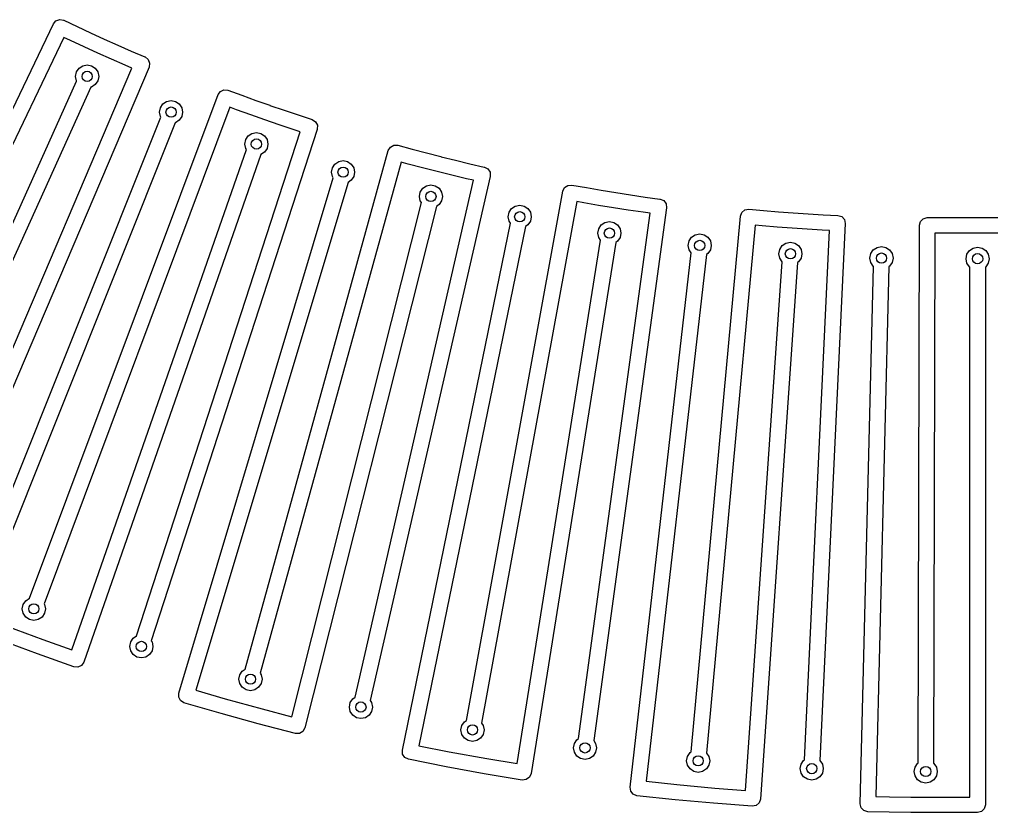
# Model space of a CAD drawing. Extents: x 97 to 314, y -170 to 213.
# Drawn here: x 220.4 to 239.36, y 161.54 to 177.01 of the extents above; entities that cross this region are included whole.
import ezdxf

# ---------------------------------------------------------------- set-up
doc = ezdxf.new("R2010")
doc.units = 0
doc.layers.add('BLACK', color=7, linetype='CONTINUOUS')

msp = doc.modelspace()

# ---------------------------------------------------------------- linework, layer by layer
at = {"layer": 'BLACK', "linetype": 'CONTINUOUS'}
for p, q in [((216.53, 167.469), (221.063, 176.926)), ((221.063, 176.926), (221.113, 176.985)), ((221.113, 176.985), (221.187, 177.01)), ((221.187, 177.01), (221.263, 176.996)), ((221.263, 176.996), (221.263, 176.996)), ((221.263, 176.996), (221.263, 176.996)), ((221.263, 176.996), (221.264, 176.995)), ((221.264, 176.995), (221.525, 176.871)), ((221.525, 176.871), (221.788, 176.749)), ((221.788, 176.749), (222.052, 176.628)), ((221.269, 176.661), (216.802, 167.343)), ((221.398, 176.6), (221.269, 176.661)), ((221.663, 176.476), (221.398, 176.6)), ((222.052, 176.628), (222.053, 176.628)), ((222.053, 176.628), (222.053, 176.628)), ((222.053, 176.628), (222.317, 176.509)), ((222.317, 176.509), (222.583, 176.393)), ((221.929, 176.355), (221.663, 176.476)), ((222.196, 176.235), (221.929, 176.355)), ((221.929, 176.355), (221.929, 176.355)), ((222.583, 176.393), (222.848, 176.279)), ((222.464, 176.118), (222.196, 176.235)), ((222.848, 176.279), (222.849, 176.278)), ((222.849, 176.278), (222.85, 176.278)), ((222.85, 176.278), (222.85, 176.278)), ((222.85, 176.278), (222.911, 176.23)), ((222.911, 176.23), (222.94, 176.158)), ((222.94, 176.158), (222.929, 176.081)), ((218.545, 166.552), (222.594, 176.062)), ((222.928, 176.08), (218.821, 166.435)), ((221.497, 175.9), (221.514, 175.986)), ((221.514, 175.986), (221.563, 176.059)), ((221.563, 176.059), (221.636, 176.108)), ((221.636, 176.108), (221.722, 176.125)), ((221.722, 176.125), (221.808, 176.108)), ((221.808, 176.108), (221.881, 176.059)), ((221.881, 176.059), (221.93, 175.986)), ((221.93, 175.986), (221.947, 175.9)), ((222.594, 176.062), (222.464, 176.118)), ((222.929, 176.081), (222.928, 176.08)), ((217.259, 166.394), (221.517, 175.809)), ((221.514, 175.814), (221.497, 175.9)), ((221.517, 175.809), (221.514, 175.814)), ((221.93, 175.814), (221.881, 175.741)), ((221.947, 175.9), (221.93, 175.814)), ((221.792, 175.689), (217.471, 166.134)), ((221.808, 175.692), (221.792, 175.689)), ((221.881, 175.741), (221.808, 175.692)), ((224.274, 175.544), (224.319, 175.607)), ((224.319, 175.607), (224.39, 175.639)), ((224.39, 175.639), (224.467, 175.632)), ((224.467, 175.632), (224.467, 175.632)), ((224.467, 175.632), (224.467, 175.632)), ((224.467, 175.632), (224.468, 175.631)), ((224.468, 175.631), (224.739, 175.531)), ((220.6, 165.726), (224.274, 175.544)), ((223.199, 175.362), (223.272, 175.411)), ((223.272, 175.411), (223.358, 175.428)), ((223.358, 175.428), (223.444, 175.411)), ((223.444, 175.411), (223.517, 175.362)), ((224.739, 175.531), (225.012, 175.432)), ((225.012, 175.432), (225.285, 175.336)), ((224.503, 175.299), (220.88, 165.618)), ((223.133, 175.203), (223.15, 175.289)), ((223.15, 175.117), (223.133, 175.203)), ((223.15, 175.289), (223.199, 175.362)), ((223.517, 175.362), (223.566, 175.289)), ((223.566, 175.289), (223.583, 175.203)), ((223.583, 175.203), (223.566, 175.117)), ((224.636, 175.249), (224.503, 175.299)), ((224.912, 175.15), (224.636, 175.249)), ((225.285, 175.336), (225.286, 175.336)), ((225.286, 175.336), (225.286, 175.336)), ((225.286, 175.336), (225.287, 175.335)), ((225.287, 175.335), (225.561, 175.241)), ((225.561, 175.241), (225.836, 175.148)), ((219.265, 165.37), (223.157, 175.106)), ((223.435, 174.994), (219.599, 165.398)), ((223.157, 175.106), (223.15, 175.117)), ((223.444, 174.995), (223.435, 174.994)), ((223.517, 175.044), (223.444, 174.995)), ((223.566, 175.117), (223.517, 175.044)), ((225.187, 175.052), (224.912, 175.15)), ((225.464, 174.957), (225.187, 175.052)), ((225.187, 175.052), (225.187, 175.052)), ((225.187, 175.052), (225.187, 175.052)), ((225.836, 175.148), (226.11, 175.058)), ((226.11, 175.058), (226.111, 175.058)), ((226.111, 175.058), (226.111, 175.058)), ((226.111, 175.058), (226.112, 175.058)), ((226.112, 175.058), (226.177, 175.015)), ((226.177, 175.015), (226.212, 174.946)), ((222.687, 164.989), (225.876, 174.819)), ((226.207, 174.867), (222.972, 164.893)), ((224.936, 174.788), (225.022, 174.806)), ((225.022, 174.806), (225.108, 174.788)), ((225.741, 174.864), (225.464, 174.957)), ((225.876, 174.819), (225.741, 174.864)), ((226.208, 174.869), (226.207, 174.867)), ((226.212, 174.946), (226.208, 174.869)), ((224.797, 174.581), (224.814, 174.667)), ((224.814, 174.667), (224.863, 174.74)), ((224.863, 174.74), (224.936, 174.788)), ((225.108, 174.788), (225.181, 174.74)), ((225.181, 174.74), (225.23, 174.667)), ((225.23, 174.667), (225.247, 174.581)), ((221.42, 164.716), (224.827, 174.475)), ((224.814, 174.494), (224.797, 174.581)), ((224.806, 164.344), (227.595, 174.453)), ((224.827, 174.475), (224.814, 174.494)), ((225.23, 174.494), (225.181, 174.421)), ((225.247, 174.581), (225.23, 174.494)), ((227.595, 174.453), (227.635, 174.52)), ((227.635, 174.52), (227.702, 174.558)), ((227.702, 174.558), (227.78, 174.557)), ((227.78, 174.557), (227.78, 174.557)), ((227.78, 174.557), (227.78, 174.557)), ((227.78, 174.557), (227.781, 174.557)), ((227.781, 174.557), (228.06, 174.481)), ((228.06, 174.481), (228.341, 174.407)), ((225.109, 174.374), (221.654, 164.476)), ((225.181, 174.421), (225.109, 174.374)), ((226.554, 174.191), (226.627, 174.24)), ((226.627, 174.24), (226.713, 174.257)), ((226.713, 174.257), (226.799, 174.24)), ((226.799, 174.24), (226.872, 174.191)), ((228.341, 174.407), (228.621, 174.335)), ((228.621, 174.335), (228.622, 174.335)), ((228.622, 174.335), (228.623, 174.334)), ((228.623, 174.334), (228.904, 174.265)), ((228.904, 174.265), (229.186, 174.197)), ((227.845, 174.229), (225.095, 164.263)), ((226.488, 174.032), (226.505, 174.118)), ((226.505, 174.118), (226.554, 174.191)), ((226.872, 174.191), (226.921, 174.118)), ((226.921, 174.118), (226.938, 174.032)), ((227.982, 174.191), (227.845, 174.229)), ((228.265, 174.117), (227.982, 174.191)), ((228.549, 174.044), (228.265, 174.117)), ((228.833, 173.974), (228.549, 174.044)), ((229.186, 174.197), (229.467, 174.131)), ((229.467, 174.131), (229.468, 174.131)), ((229.468, 174.131), (229.468, 174.131)), ((229.468, 174.131), (229.469, 174.131)), ((229.469, 174.131), (229.537, 174.095)), ((229.537, 174.095), (229.579, 174.029)), ((223.509, 163.874), (226.522, 173.92)), ((226.505, 173.946), (226.488, 174.032)), ((226.522, 173.92), (226.505, 173.946)), ((226.872, 173.873), (226.809, 173.831)), ((226.921, 173.946), (226.872, 173.873)), ((226.938, 174.032), (226.921, 173.946)), ((226.951, 163.795), (229.255, 173.873)), ((229.581, 173.95), (227.243, 163.728)), ((229.117, 173.905), (228.833, 173.974)), ((229.255, 173.873), (229.117, 173.905)), ((229.579, 174.029), (229.582, 173.952)), ((229.582, 173.952), (229.581, 173.95)), ((226.809, 173.831), (223.839, 163.931)), ((228.218, 173.645), (228.267, 173.718)), ((228.267, 173.718), (228.34, 173.767)), ((228.34, 173.767), (228.426, 173.784)), ((228.426, 173.784), (228.512, 173.767)), ((228.512, 173.767), (228.585, 173.718)), ((228.585, 173.718), (228.633, 173.645)), ((231, 173.66), (231.033, 173.731)), ((231.033, 173.731), (231.097, 173.775)), ((231.097, 173.775), (231.175, 173.781)), ((231.175, 173.781), (231.175, 173.781)), ((231.175, 173.781), (231.175, 173.781)), ((231.175, 173.781), (231.176, 173.781)), ((231.176, 173.781), (231.461, 173.73)), ((231.461, 173.73), (231.747, 173.681)), ((231.747, 173.681), (232.032, 173.634)), ((228.201, 173.559), (228.218, 173.645)), ((228.218, 173.473), (228.201, 173.559)), ((228.633, 173.645), (228.651, 173.559)), ((228.651, 173.559), (228.633, 173.473)), ((229.119, 163.342), (231, 173.66)), ((232.032, 173.634), (232.033, 173.634)), ((232.033, 173.634), (232.033, 173.634)), ((232.033, 173.634), (232.034, 173.634)), ((232.034, 173.634), (232.32, 173.589)), ((232.32, 173.589), (232.607, 173.547)), ((232.607, 173.547), (232.893, 173.507)), ((232.893, 173.507), (232.894, 173.507)), ((232.894, 173.507), (232.895, 173.507)), ((232.895, 173.507), (232.895, 173.507)), ((232.895, 173.507), (232.966, 173.477)), ((232.966, 173.477), (233.013, 173.415)), ((225.714, 163.414), (228.241, 173.438)), ((228.532, 173.365), (225.968, 163.196)), ((228.241, 173.438), (228.218, 173.473)), ((228.585, 173.4), (228.532, 173.365)), ((228.633, 173.473), (228.585, 173.4)), ((231.269, 173.459), (229.414, 163.289)), ((229.951, 173.249), (229.999, 173.322)), ((229.999, 173.322), (230.072, 173.371)), ((230.072, 173.371), (230.159, 173.388)), ((230.159, 173.388), (230.245, 173.371)), ((230.245, 173.371), (230.318, 173.322)), ((230.318, 173.322), (230.366, 173.249)), ((231.409, 173.434), (231.269, 173.459)), ((231.697, 173.385), (231.409, 173.434)), ((233.022, 173.336), (231.602, 162.948)), ((231.986, 173.338), (231.697, 173.385)), ((232.275, 173.293), (231.986, 173.338)), ((231.986, 173.338), (231.986, 173.338)), ((231.986, 173.338), (231.986, 173.338)), ((232.564, 173.25), (232.275, 173.293)), ((233.013, 173.415), (233.023, 173.338)), ((233.023, 173.338), (233.022, 173.336)), ((234.489, 173.246), (234.549, 173.296)), ((234.549, 173.296), (234.625, 173.309)), ((234.625, 173.309), (234.625, 173.309)), ((234.625, 173.309), (234.625, 173.309)), ((234.625, 173.309), (234.626, 173.309)), ((234.626, 173.309), (234.914, 173.283)), ((229.934, 173.163), (229.951, 173.249)), ((229.951, 173.077), (229.934, 173.163)), ((230.366, 173.249), (230.384, 173.163)), ((230.384, 173.163), (230.366, 173.077)), ((231.304, 162.987), (232.705, 173.23)), ((232.705, 173.23), (232.564, 173.25)), ((233.504, 162.73), (234.462, 173.173)), ((234.462, 173.173), (234.489, 173.246)), ((234.914, 173.283), (235.204, 173.26)), ((235.204, 173.26), (235.492, 173.239)), ((235.492, 173.239), (235.493, 173.239)), ((235.493, 173.239), (235.494, 173.239)), ((235.494, 173.239), (235.783, 173.22)), ((235.783, 173.22), (236.073, 173.203)), ((236.073, 173.203), (236.361, 173.188)), ((236.361, 173.188), (236.362, 173.189)), ((236.362, 173.189), (236.363, 173.188)), ((236.363, 173.188), (236.363, 173.189)), ((236.363, 173.189), (236.437, 173.165)), ((236.437, 173.165), (236.489, 173.108)), ((236.489, 173.108), (236.506, 173.032)), ((237.974, 173.071), (238.029, 173.125)), ((238.029, 173.125), (238.104, 173.145)), ((238.104, 173.145), (238.104, 173.145)), ((238.104, 173.145), (238.104, 173.145)), ((238.104, 173.145), (238.104, 173.145)), ((238.104, 173.145), (238.138, 173.145)), ((238.138, 173.145), (238.172, 173.145)), ((238.172, 173.145), (238.206, 173.145)), ((238.206, 173.145), (238.206, 173.145)), ((238.206, 173.145), (238.206, 173.145)), ((238.206, 173.145), (238.206, 173.145)), ((238.206, 173.145), (240.088, 173.145)), ((227.869, 162.761), (229.979, 173.035)), ((230.273, 172.974), (228.193, 162.847)), ((229.979, 173.035), (229.951, 173.077)), ((230.318, 173.004), (230.273, 172.974)), ((230.366, 173.077), (230.318, 173.004)), ((231.682, 172.844), (231.699, 172.93)), ((231.699, 172.93), (231.747, 173.003)), ((231.747, 173.003), (231.82, 173.052)), ((231.82, 173.052), (231.907, 173.069)), ((231.907, 173.069), (231.993, 173.052)), ((231.993, 173.052), (232.066, 173.003)), ((232.066, 173.003), (232.114, 172.93)), ((232.114, 172.93), (232.132, 172.844)), ((234.747, 172.997), (233.803, 162.705)), ((234.889, 172.985), (234.747, 172.997)), ((235.181, 172.961), (234.889, 172.985)), ((235.473, 172.94), (235.181, 172.961)), ((235.765, 172.921), (235.473, 172.94)), ((235.473, 172.94), (235.473, 172.94)), ((236.057, 172.904), (235.765, 172.921)), ((236.505, 173.03), (236.012, 162.561)), ((236.506, 173.032), (236.505, 173.03)), ((237.926, 162.511), (237.954, 172.996)), ((237.954, 172.996), (237.974, 173.071)), ((231.699, 172.758), (231.682, 172.844)), ((231.733, 172.706), (231.699, 172.758)), ((232.114, 172.758), (232.066, 172.685)), ((232.132, 172.844), (232.114, 172.758)), ((233.46, 172.69), (233.509, 172.763)), ((233.509, 172.763), (233.582, 172.811)), ((233.582, 172.811), (233.668, 172.828)), ((233.668, 172.828), (233.754, 172.811)), ((233.754, 172.811), (233.827, 172.763)), ((233.827, 172.763), (233.876, 172.69)), ((235.712, 162.571), (236.199, 172.897)), ((236.199, 172.897), (236.057, 172.904)), ((238.253, 172.845), (238.226, 162.51)), ((239.938, 172.845), (238.253, 172.845)), ((230.106, 162.499), (231.733, 172.706)), ((232.03, 172.661), (230.378, 162.304)), ((232.066, 172.685), (232.03, 172.661)), ((233.443, 172.603), (233.46, 172.69)), ((233.46, 172.517), (233.443, 172.603)), ((233.876, 172.69), (233.893, 172.603)), ((233.893, 172.603), (233.876, 172.517)), ((235.212, 172.441), (235.23, 172.527)), ((235.23, 172.527), (235.278, 172.6)), ((235.278, 172.6), (235.351, 172.649)), ((235.351, 172.649), (235.437, 172.666)), ((235.437, 172.666), (235.524, 172.649)), ((235.524, 172.649), (235.597, 172.6)), ((235.597, 172.6), (235.645, 172.527)), ((235.645, 172.527), (235.662, 172.441)), ((237.054, 172.517), (237.127, 172.565)), ((237.127, 172.565), (237.213, 172.582)), ((237.213, 172.582), (237.299, 172.565)), ((237.299, 172.565), (237.372, 172.517)), ((238.929, 172.504), (239.002, 172.553)), ((239.002, 172.553), (239.088, 172.57)), ((239.088, 172.57), (239.174, 172.553)), ((239.174, 172.553), (239.247, 172.504)), ((232.31, 162.039), (233.5, 172.457)), ((233.798, 172.425), (232.625, 162.154)), ((233.5, 172.457), (233.46, 172.517)), ((233.827, 172.444), (233.798, 172.425)), ((233.876, 172.517), (233.827, 172.444)), ((235.23, 172.355), (235.212, 172.441)), ((235.277, 172.284), (235.23, 172.355)), ((235.645, 172.355), (235.597, 172.282)), ((235.662, 172.441), (235.645, 172.355)), ((236.988, 172.357), (237.005, 172.444)), ((237.005, 172.271), (236.988, 172.357)), ((237.005, 172.444), (237.054, 172.517)), ((237.372, 172.517), (237.421, 172.444)), ((237.421, 172.444), (237.438, 172.357)), ((237.438, 172.357), (237.421, 172.271)), ((238.863, 172.345), (238.88, 172.431)), ((238.88, 172.259), (238.863, 172.345)), ((238.88, 172.431), (238.929, 172.504)), ((239.247, 172.504), (239.296, 172.431)), ((239.296, 172.431), (239.313, 172.345)), ((239.313, 172.345), (239.296, 172.259)), ((234.562, 161.976), (235.277, 172.284)), ((235.576, 172.269), (234.851, 161.806)), ((235.597, 172.282), (235.576, 172.269)), ((236.799, 161.715), (237.059, 172.195)), ((237.054, 172.198), (237.005, 172.271)), ((237.059, 172.195), (237.054, 172.198)), ((237.359, 172.19), (237.102, 161.857)), ((237.372, 172.198), (237.359, 172.19)), ((237.421, 172.271), (237.372, 172.198)), ((238.929, 172.186), (238.88, 172.259)), ((238.939, 172.179), (238.929, 172.186)), ((238.939, 161.845), (238.939, 172.179)), ((239.247, 172.186), (239.239, 172.181)), ((239.239, 172.181), (239.239, 161.695)), ((239.296, 172.259), (239.247, 172.186)), ((220.523, 165.676), (220.596, 165.725)), ((220.596, 165.725), (220.6, 165.726)), ((220.457, 165.517), (220.474, 165.603)), ((220.474, 165.431), (220.457, 165.517)), ((220.474, 165.603), (220.523, 165.676)), ((220.88, 165.618), (220.89, 165.603)), ((220.89, 165.603), (220.907, 165.517)), ((220.907, 165.517), (220.89, 165.431)), ((220.523, 165.358), (220.474, 165.431)), ((220.596, 165.309), (220.523, 165.358)), ((220.841, 165.358), (220.768, 165.309)), ((220.89, 165.431), (220.841, 165.358)), ((220.156, 165.18), (220.857, 164.917)), ((220.682, 165.292), (220.596, 165.309)), ((220.768, 165.309), (220.682, 165.292)), ((222.571, 164.871), (222.62, 164.944)), ((222.62, 164.944), (222.687, 164.989)), ((220.754, 164.637), (220.05, 164.901)), ((220.857, 164.917), (221.42, 164.716)), ((222.554, 164.785), (222.571, 164.871)), ((222.571, 164.699), (222.554, 164.785)), ((222.972, 164.893), (222.987, 164.871)), ((222.987, 164.871), (223.004, 164.785)), ((223.004, 164.785), (222.987, 164.699)), ((221.463, 164.384), (220.754, 164.637)), ((222.62, 164.626), (222.571, 164.699)), ((222.693, 164.577), (222.62, 164.626)), ((222.779, 164.56), (222.693, 164.577)), ((222.865, 164.577), (222.779, 164.56)), ((222.938, 164.626), (222.865, 164.577)), ((222.987, 164.699), (222.938, 164.626)), ((221.54, 164.378), (221.463, 164.384)), ((221.61, 164.412), (221.54, 164.378)), ((221.654, 164.476), (221.61, 164.412)), ((224.682, 164.146), (224.699, 164.232)), ((224.699, 164.232), (224.748, 164.305)), ((224.748, 164.305), (224.806, 164.344)), ((225.095, 164.263), (225.115, 164.232)), ((225.115, 164.232), (225.132, 164.146)), ((224.699, 164.06), (224.682, 164.146)), ((224.748, 163.987), (224.699, 164.06)), ((225.115, 164.06), (225.066, 163.987)), ((225.132, 164.146), (225.115, 164.06)), ((223.507, 163.797), (223.509, 163.874)), ((223.839, 163.931), (224.414, 163.764)), ((224.821, 163.938), (224.748, 163.987)), ((224.907, 163.921), (224.821, 163.938)), ((224.993, 163.938), (224.907, 163.921)), ((225.066, 163.987), (224.993, 163.938)), ((223.543, 163.728), (223.507, 163.797)), ((223.609, 163.687), (223.543, 163.728)), ((223.61, 163.687), (223.609, 163.687)), ((224.332, 163.476), (223.61, 163.687)), ((223.61, 163.687), (223.61, 163.687)), ((224.414, 163.764), (225.135, 163.565)), ((226.836, 163.603), (226.853, 163.689)), ((226.853, 163.689), (226.902, 163.762)), ((226.902, 163.762), (226.951, 163.795)), ((227.243, 163.728), (227.269, 163.689)), ((227.269, 163.689), (227.286, 163.603)), ((225.058, 163.276), (224.332, 163.476)), ((225.135, 163.565), (225.714, 163.414)), ((226.853, 163.517), (226.836, 163.603)), ((226.902, 163.444), (226.853, 163.517)), ((226.975, 163.395), (226.902, 163.444)), ((227.22, 163.444), (227.147, 163.395)), ((227.269, 163.517), (227.22, 163.444)), ((227.286, 163.603), (227.269, 163.517)), ((225.786, 163.087), (225.058, 163.276)), ((227.061, 163.378), (226.975, 163.395)), ((227.147, 163.395), (227.061, 163.378)), ((229.012, 163.156), (229.029, 163.242)), ((229.029, 163.242), (229.078, 163.315)), ((229.078, 163.315), (229.119, 163.342)), ((229.414, 163.289), (229.445, 163.242)), ((229.445, 163.242), (229.462, 163.156)), ((225.863, 163.088), (225.786, 163.087)), ((225.93, 163.128), (225.863, 163.088)), ((225.968, 163.196), (225.93, 163.128)), ((229.029, 163.07), (229.012, 163.156)), ((229.078, 162.997), (229.029, 163.07)), ((229.445, 163.07), (229.396, 162.997)), ((229.462, 163.156), (229.445, 163.07)), ((229.151, 162.948), (229.078, 162.997)), ((229.237, 162.931), (229.151, 162.948)), ((229.323, 162.948), (229.237, 162.931)), ((229.396, 162.997), (229.323, 162.948)), ((231.206, 162.806), (231.223, 162.892)), ((231.223, 162.892), (231.272, 162.965)), ((231.272, 162.965), (231.304, 162.987)), ((231.602, 162.948), (231.639, 162.892)), ((231.639, 162.892), (231.656, 162.806)), ((227.873, 162.684), (227.869, 162.761)), ((227.916, 162.619), (227.873, 162.684)), ((228.193, 162.847), (228.78, 162.731)), ((228.78, 162.731), (229.516, 162.597)), ((231.223, 162.72), (231.206, 162.806)), ((231.272, 162.647), (231.223, 162.72)), ((231.639, 162.72), (231.59, 162.647)), ((231.656, 162.806), (231.639, 162.72)), ((233.431, 162.64), (233.479, 162.713)), ((233.479, 162.713), (233.504, 162.73)), ((233.803, 162.705), (233.846, 162.64)), ((227.986, 162.584), (227.916, 162.619)), ((228.724, 162.438), (227.986, 162.584)), ((227.986, 162.584), (227.986, 162.584)), ((227.986, 162.584), (227.986, 162.584)), ((227.986, 162.584), (227.986, 162.584)), ((229.516, 162.597), (230.106, 162.499)), ((231.345, 162.599), (231.272, 162.647)), ((231.431, 162.581), (231.345, 162.599)), ((231.517, 162.599), (231.431, 162.581)), ((231.59, 162.647), (231.517, 162.599)), ((233.413, 162.554), (233.431, 162.64)), ((233.431, 162.468), (233.413, 162.554)), ((233.846, 162.64), (233.863, 162.554)), ((233.863, 162.554), (233.846, 162.468)), ((235.629, 162.401), (235.647, 162.487)), ((235.647, 162.487), (235.695, 162.56)), ((235.695, 162.56), (235.712, 162.571)), ((236.012, 162.561), (236.014, 162.56)), ((236.014, 162.56), (236.062, 162.487)), ((236.062, 162.487), (236.079, 162.401)), ((237.868, 162.431), (237.917, 162.504)), ((237.917, 162.504), (237.926, 162.511)), ((238.226, 162.51), (238.235, 162.504)), ((238.235, 162.504), (238.284, 162.431)), ((229.464, 162.303), (228.724, 162.438)), ((230.207, 162.179), (229.464, 162.303)), ((230.378, 162.304), (230.347, 162.233)), ((233.479, 162.395), (233.431, 162.468)), ((233.552, 162.346), (233.479, 162.395)), ((233.638, 162.329), (233.552, 162.346)), ((233.725, 162.346), (233.638, 162.329)), ((233.798, 162.395), (233.725, 162.346)), ((233.846, 162.468), (233.798, 162.395)), ((235.647, 162.314), (235.629, 162.401)), ((235.695, 162.241), (235.647, 162.314)), ((236.062, 162.314), (236.014, 162.241)), ((236.079, 162.401), (236.062, 162.314)), ((237.851, 162.345), (237.868, 162.431)), ((237.868, 162.259), (237.851, 162.345)), ((238.284, 162.431), (238.301, 162.345)), ((238.301, 162.345), (238.284, 162.259)), ((230.284, 162.187), (230.207, 162.179)), ((230.347, 162.233), (230.284, 162.187)), ((232.625, 162.154), (233.221, 162.09)), ((235.768, 162.193), (235.695, 162.241)), ((235.854, 162.176), (235.768, 162.193)), ((235.941, 162.193), (235.854, 162.176)), ((236.014, 162.241), (235.941, 162.193)), ((237.917, 162.186), (237.868, 162.259)), ((237.99, 162.137), (237.917, 162.186)), ((238.076, 162.12), (237.99, 162.137)), ((238.162, 162.137), (238.076, 162.12)), ((238.235, 162.186), (238.162, 162.137)), ((238.284, 162.259), (238.235, 162.186)), ((232.322, 161.962), (232.31, 162.039)), ((232.37, 161.902), (232.322, 161.962)), ((233.221, 162.09), (233.965, 162.022)), ((233.965, 162.022), (234.562, 161.976)), ((232.442, 161.873), (232.37, 161.902)), ((232.443, 161.873), (232.442, 161.873)), ((233.191, 161.793), (232.443, 161.873)), ((232.443, 161.873), (232.443, 161.873)), ((232.443, 161.873), (232.443, 161.873)), ((233.94, 161.725), (233.191, 161.793)), ((234.691, 161.667), (233.94, 161.725)), ((234.825, 161.733), (234.767, 161.682)), ((234.851, 161.806), (234.825, 161.733)), ((237.102, 161.857), (237.37, 161.852)), ((237.37, 161.852), (237.788, 161.846)), ((237.788, 161.846), (238.205, 161.845)), ((238.205, 161.845), (238.206, 161.845)), ((238.206, 161.845), (238.939, 161.845)), ((234.767, 161.682), (234.691, 161.667)), ((236.817, 161.639), (236.799, 161.715)), ((236.87, 161.583), (236.817, 161.639)), ((236.945, 161.561), (236.87, 161.583)), ((237.366, 161.552), (236.945, 161.561)), ((236.945, 161.561), (236.945, 161.561)), ((236.945, 161.561), (236.945, 161.561)), ((236.945, 161.561), (236.945, 161.561)), ((237.786, 161.547), (237.366, 161.552)), ((238.206, 161.545), (237.786, 161.547)), ((239.089, 161.545), (238.206, 161.545)), ((239.164, 161.565), (239.089, 161.545)), ((239.219, 161.62), (239.164, 161.565)), ((239.239, 161.695), (239.219, 161.62))]:
    msp.add_line(p, q, dxfattribs=at)
at = {"layer": 'BLACK'}
for centre in [(221.722, 175.9), (223.358, 175.203), (225.022, 174.581), (226.713, 174.032), (228.426, 173.559), (230.159, 173.163), (231.907, 172.844), (233.668, 172.603), (235.437, 172.441), (237.213, 172.357), (239.088, 172.345), (220.682, 165.517), (222.779, 164.785), (224.907, 164.146), (227.061, 163.603), (229.237, 163.156), (231.431, 162.806), (233.638, 162.554), (235.854, 162.401), (238.076, 162.345)]:
    msp.add_circle(centre, 0.1, dxfattribs=at)

doc.saveas('drawing.dxf')
